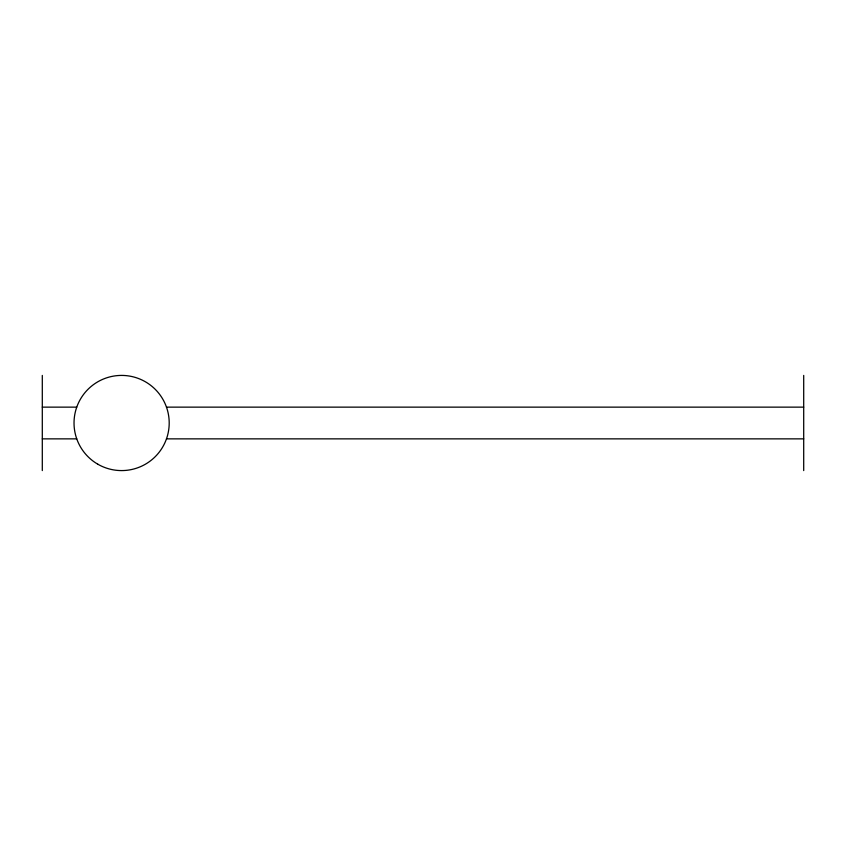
<?xml version="1.0" encoding="UTF-8"?>
<svg xmlns="http://www.w3.org/2000/svg" width="846" height="846" viewBox="0 0 846 846"><rect width="100%" height="100%" fill="white"/><g stroke="black" fill="none" stroke-linecap="round" stroke-linejoin="round"><path stroke-width="1.27" d="M42.3 407.138L76.743 407.138M166.482 407.138L803.7 407.138M42.3 438.863L76.743 438.863M166.482 438.863L803.7 438.863M803.7 375.413L803.7 470.588M42.3 375.413L42.3 470.588M97.819 464.211A47.588 47.588 0 0 0 169.2 423A47.588 47.588 0 0 0 97.819 381.789A47.588 47.588 0 0 0 97.819 464.211"/></g></svg>
